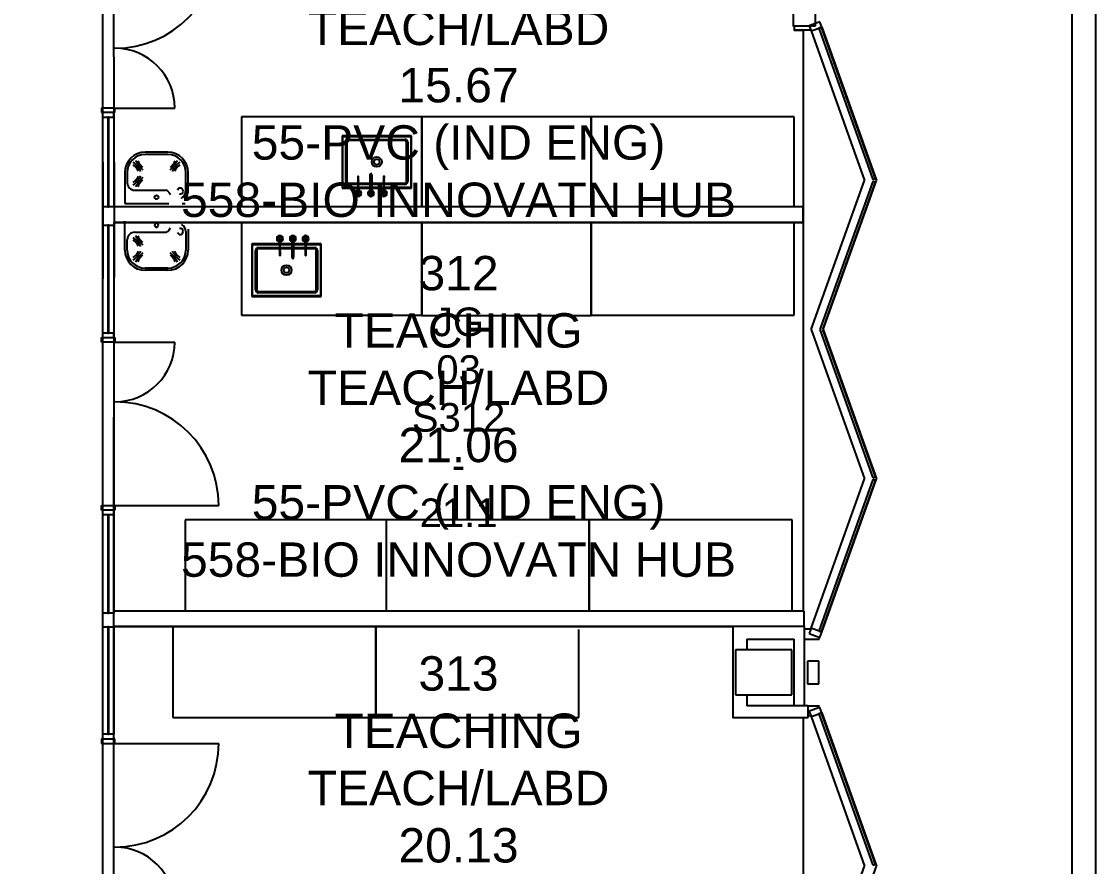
# Model space of a CAD drawing. Extents: x 15525 to 50715, y -3252 to 56414.
# Drawn here: x 41064 to 50586, y 6281 to 13775 of the extents above; entities that cross this region are included whole.
import ezdxf

# ---------------------------------------------------------------- set-up
doc = ezdxf.new("R2010")
doc.units = 0
doc.header["$MEASUREMENT"] = 0
for name, color, linetype in [('A-Column__Concrete', 7, 'CONTINUOUS'), ('A-Door', 252, 'CONTINUOUS'), ('A-Furniture', 252, 'CONTINUOUS'), ('A-Wall__Brick', 7, 'CONTINUOUS'), ('A-Wall__Stud', 252, 'CONTINUOUS'), ('A-Window', 7, 'CONTINUOUS'), ('H-Fixtures__Sink', 252, 'CONTINUOUS'), ('RM$', 7, 'CONTINUOUS'), ('RM$TXT', 4, 'CONTINUOUS'), ('SU$', 12, 'CONTINUOUS'), ('SU$TXT', 12, 'CONTINUOUS')]:
    doc.layers.add(name, color=color, linetype=linetype)
doc.styles.add('Arial', font='arial.ttf')

msp = doc.modelspace()

# ---------------------------------------------------------------- linework, layer by layer
at = {"layer": 'A-Column__Concrete'}
for p, q in [((47393.6, 8202.1), (47393.6, 7802.1)), ((47893.6, 8202.1), (47393.6, 8202.1)), ((47893.6, 7802.1), (47893.6, 8202.1)), ((48133.6, 8102.1), (48033.6, 8102.1)), ((48033.6, 8102.1), (48033.6, 7902.1)), ((48133.6, 7902.1), (48133.6, 8102.1)), ((48033.6, 7902.1), (48133.6, 7902.1)), ((47393.6, 7802.1), (47893.6, 7802.1))]:
    msp.add_line(p, q, dxfattribs=at)
at = {"layer": 'A-Door'}
for p, q in [((41774.6, 13007.1), (41774.6, 12967.1)), ((41892.6, 13007.1), (41774.6, 13007.1)), ((41774.6, 12967.1), (41783.6, 12967.1)), ((41883.6, 12967.1), (41892.6, 12967.1)), ((41892.6, 13007.1), (42422.6, 13007.1)), ((41892.6, 12967.1), (41892.6, 13007.1)), ((41774.6, 10971.9), (41783.6, 10971.9)), ((41774.6, 10931.9), (41774.6, 10971.9)), ((41883.6, 10971.9), (41892.6, 10971.9)), ((41892.6, 10971.9), (41892.6, 10931.9)), ((41892.6, 10931.9), (41774.6, 10931.9)), ((41892.6, 10931.9), (42422.6, 10931.9)), ((41774.6, 9441.9), (41774.6, 9481.9)), ((41774.6, 9481.9), (41892.6, 9481.9)), ((41783.6, 9441.9), (41774.6, 9441.9)), ((41892.6, 9441.9), (41883.6, 9441.9)), ((41892.6, 9481.9), (42812.6, 9481.9)), ((41892.6, 9481.9), (41892.6, 9441.9)), ((41783.6, 7413.1), (41774.6, 7413.1)), ((41774.6, 7413.1), (41774.6, 7373.1)), ((41774.6, 7373.1), (41892.6, 7373.1)), ((41892.6, 7413.1), (41883.6, 7413.1)), ((41892.6, 7373.1), (41892.6, 7413.1)), ((41892.6, 7373.1), (42812.6, 7373.1))]:
    msp.add_line(p, q, dxfattribs=at)
at = {"layer": 'A-Door', "color": 252}
for centre, radius, start, end in [((41892.6, 14457.1), 920, 270, 0), ((41892.6, 13007.1), 530, 0, 90), ((41892.6, 10931.9), 530, 270, 0), ((41892.6, 9481.9), 920, 0, 90), ((41892.6, 7373.1), 920, 270, 0), ((41892.6, 5923.1), 530, 0, 90)]:
    msp.add_arc(centre, radius, start, end, dxfattribs=at)
at = {"layer": 'A-Furniture'}
for p, q in [((47993.6, 13682.1), (47993.6, 8546.1)), ((44613.6, 12929.6), (43013.6, 12929.6)), ((43013.6, 12929.6), (43013.6, 12131.1)), ((46113.6, 12929.6), (44613.6, 12929.6)), ((44613.6, 12929.6), (44613.6, 12131.1)), ((44613.6, 12131.1), (44613.6, 12929.6)), ((47913.6, 12929.6), (46113.6, 12929.6)), ((46113.6, 12929.6), (46113.6, 12131.1)), ((46113.6, 12131.1), (46113.6, 12929.6)), ((47913.6, 12131.1), (47913.6, 12929.6)), ((43013.6, 11993.1), (43013.6, 11169.6)), ((44613.6, 11993.1), (44613.6, 11168.1)), ((44613.6, 11169.6), (44613.6, 11993.1)), ((46113.6, 11993.1), (46113.6, 11169.6)), ((46113.6, 11168.1), (46113.6, 11993.1)), ((47913.6, 11169.6), (47913.6, 11993.1)), ((43013.6, 11169.6), (44613.6, 11169.6)), ((44613.6, 11168.1), (46113.6, 11168.1)), ((46113.6, 11169.6), (47913.6, 11169.6)), ((44316, 9356.1), (42516, 9356.1)), ((42516, 9356.1), (42516, 8546.1)), ((47896, 9356.1), (44296, 9356.1)), ((44296, 9356.1), (44296, 8546.1)), ((46096, 8546.1), (46096, 9356.1)), ((46096, 9352.1), (46096, 8546.1)), ((47896, 8546.1), (47896, 9356.1)), ((42406, 8408.1), (42406, 7602.1)), ((44206, 8408.1), (44206, 7602.1)), ((44206, 7602.1), (44206, 8408.1)), ((46006, 7602.1), (46006, 8382.1)), ((42406, 7602.1), (44206, 7602.1)), ((44206, 7602.1), (46006, 7602.1)), ((47993.6, 7602.1), (47993.6, 5031.1))]:
    msp.add_line(p, q, dxfattribs=at)
at = {"layer": 'A-Wall__Brick'}
for p, q in [((47906.1, 13889.6), (47906.1, 13737.1)), ((48104.1, 13737.1), (48104.1, 13842.1)), ((47906.1, 13737.1), (48104.1, 13737.1)), ((47913.6, 13737.1), (47913.6, 13697.1)), ((48061.8, 13697.1), (47913.6, 13697.1)), ((41884.5, 12131.1), (41884.5, 11993.1)), ((47993.6, 12131.1), (41884.5, 12131.1)), ((47993.6, 11993.1), (47993.6, 12131.1)), ((47993.6, 11993.1), (41884.5, 11993.1)), ((48003.6, 8546.1), (41883.6, 8546.1)), ((47993.6, 8546.1), (47903.1, 8546.1)), ((48003.6, 8408.1), (48003.6, 8546.1)), ((47643.6, 8408.1), (41883.6, 8408.1)), ((48003.6, 8408.1), (45908.2, 8408.1)), ((47370.6, 8408.1), (47370.6, 7602.1)), ((48003.6, 8408.1), (48003.6, 7707.1)), ((47495.6, 8297.1), (47913.6, 8297.1)), ((47495.6, 8297.1), (47495.6, 8202.1)), ((47913.6, 7707.1), (47913.6, 8297.1)), ((47495.6, 7802.1), (47495.6, 7707.1)), ((48038.1, 7707.1), (47495.6, 7707.1)), ((48038.1, 7602.1), (48038.1, 7707.1)), ((47380.6, 7602.1), (47370.6, 7602.1)), ((47380.6, 7602.1), (48038.1, 7602.1))]:
    msp.add_line(p, q, dxfattribs=at)
at = {"layer": 'A-Wall__Brick', "extrusion": (0, 0, -1)}
for p, q in [((41883.6, 8427.1), (41883.6, 8546.1)), ((41883.6, 8407.1), (41883.6, 8447.1))]:
    msp.add_line(p, q, dxfattribs=at)
at = {"layer": 'A-Wall__Stud'}
for p, q in [((50375.8, 56414.1), (50375.8, -717.9)), ((50585.8, 56414.1), (50585.8, -917.9))]:
    msp.add_line(p, q, dxfattribs=at)
at = {"layer": 'A-Window', "extrusion": (0, 0, -1)}
for p, q in [((48141.5, 13771.2), (48047.3, 13737.6)), ((48047.3, 13737.6), (48064.1, 13690.5)), ((48064.1, 13690.5), (48158.3, 13724.1)), ((48158.3, 13724.1), (48141.5, 13771.2)), ((41883.6, 12967.1), (41783.6, 12967.1)), ((41783.6, 12967.1), (41783.6, 12927.1)), ((41883.6, 12927.1), (41883.6, 12967.1)), ((41783.6, 12927.1), (41883.6, 12927.1)), ((41884.5, 12131.1), (41784.5, 12131.1)), ((41784.5, 12131.1), (41784.5, 12031.1)), ((41784.5, 12008.1), (41784.5, 11968.1)), ((41784.5, 11968.1), (41884.5, 11968.1)), ((41883.6, 9441.9), (41783.6, 9441.9)), ((41783.6, 9441.9), (41783.6, 9401.9)), ((41883.6, 9401.9), (41883.6, 9441.9)), ((41783.6, 9401.9), (41883.6, 9401.9)), ((41883.6, 8527.1), (41783.6, 8527.1)), ((41783.6, 8527.1), (41783.6, 8427.1)), ((41783.6, 8447.1), (41783.6, 8407.1)), ((41783.6, 8407.1), (41883.6, 8407.1)), ((48064.1, 8393.7), (48047.3, 8346.6)), ((48158.3, 8360.1), (48064.1, 8393.7)), ((48047.3, 8346.6), (48141.5, 8313)), ((48141.5, 8313), (48158.3, 8360.1)), ((48141.5, 7691.2), (48047.3, 7657.6)), ((48047.3, 7657.6), (48064.1, 7610.5)), ((48064.1, 7610.5), (48158.3, 7644.1)), ((48158.3, 7644.1), (48141.5, 7691.2))]:
    msp.add_line(p, q, dxfattribs=at)
at = {"layer": 'A-Window'}
for p, q in [((48155.5, 13723.1), (48132.9, 13715.1)), ((48132.9, 13715.1), (48612.2, 12372.4)), ((48634.8, 12380.4), (48155.5, 13723.1)), ((48158.3, 13724.1), (48643.6, 12364.6)), ((48064.1, 13690.5), (48537.4, 12364.6)), ((41783.6, 12927.1), (41784.5, 12131.1)), ((41838.6, 12927.1), (41828.6, 12927.1)), ((41828.6, 12927.1), (41829.5, 12131.1)), ((41839.5, 12131.1), (41838.6, 12927.1)), ((41883.6, 12927.1), (41884.5, 12131.1)), ((48612.2, 12372.4), (48634.8, 12380.4)), ((48065.3, 11042.1), (48537.4, 12364.6)), ((48612.2, 12356.9), (48142.9, 11042.1)), ((48168.3, 11042.1), (48634.8, 12348.8)), ((48171.5, 11042.1), (48643.6, 12364.6)), ((48634.8, 12348.8), (48612.2, 12356.9)), ((41829.5, 12131.1), (41839.5, 12131.1)), ((41784.5, 12031.1), (41784.5, 12008.1)), ((41784.5, 11968.1), (41783.6, 11011.9)), ((41829.5, 11968.1), (41828.6, 11011.9)), ((41839.5, 11968.1), (41829.5, 11968.1)), ((41838.6, 11011.9), (41839.5, 11968.1)), ((41884.5, 11993.1), (41883.6, 11011.9)), ((41883.6, 11011.9), (41783.6, 11011.9)), ((41783.6, 11011.9), (41783.6, 10971.9)), ((41783.6, 10971.9), (41883.6, 10971.9)), ((41828.6, 11011.9), (41838.6, 11011.9)), ((41883.6, 10971.9), (41883.6, 11011.9)), ((48065.3, 11042.1), (48537.4, 9719.6)), ((48142.9, 11042.1), (48612.2, 9727.4)), ((48634.8, 9735.4), (48168.3, 11042.1)), ((48171.5, 11042.1), (48643.6, 9719.6)), ((48064.1, 8393.7), (48537.4, 9719.6)), ((48158.3, 8360.1), (48643.6, 9719.6)), ((48612.2, 9727.4), (48634.8, 9735.4)), ((48612.2, 9711.9), (48132.9, 8369.2)), ((48155.5, 8361.1), (48634.8, 9703.8)), ((48634.8, 9703.8), (48612.2, 9711.9)), ((41783.6, 9401.9), (41783.6, 8527.1)), ((41828.6, 9401.9), (41828.6, 8527.1)), ((41838.6, 8527.1), (41838.6, 9401.9)), ((41883.6, 9401.9), (41883.6, 8527.1)), ((41828.6, 8527.1), (41838.6, 8527.1)), ((41783.6, 8407.1), (41783.6, 7453.1)), ((41838.6, 8407.1), (41828.6, 8407.1)), ((41828.6, 8407.1), (41828.6, 7453.1)), ((41838.6, 7453.1), (41838.6, 8407.1)), ((41883.6, 8407.1), (41883.6, 7453.1)), ((48061.8, 8387.1), (48003.6, 8387.1)), ((48003.6, 8297.1), (48135.8, 8297.1)), ((48132.9, 8369.2), (48155.5, 8361.1)), ((48135.8, 8297.1), (48138.9, 8305.7)), ((48038.1, 7707.1), (48135.8, 7707.1)), ((48155.5, 7643.1), (48132.9, 7635.1)), ((48132.9, 7635.1), (48612.2, 6292.4)), ((48138.9, 7698.5), (48135.8, 7707.1)), ((48634.8, 6300.4), (48155.5, 7643.1)), ((48158.3, 7644.1), (48643.6, 6284.6)), ((48061.8, 7617.1), (48038.1, 7617.1)), ((48064.1, 7610.5), (48537.4, 6284.6)), ((41883.6, 7453.1), (41783.6, 7453.1)), ((41783.6, 7453.1), (41783.6, 7413.1)), ((41828.6, 7453.1), (41838.6, 7453.1)), ((41883.6, 7413.1), (41883.6, 7453.1)), ((41783.6, 7413.1), (41883.6, 7413.1)), ((48065.3, 4962.1), (48537.4, 6284.6)), ((48171.5, 4962.1), (48643.6, 6284.6)), ((48612.2, 6292.4), (48634.8, 6300.4))]:
    msp.add_line(p, q, dxfattribs=at)
at = {"layer": 'H-Fixtures__Sink'}
for p, q in [((43906.1, 12762.1), (43906.1, 12297.1)), ((44521.1, 12762.1), (43906.1, 12762.1)), ((44521.1, 12297.1), (44521.1, 12762.1)), ((43912.1, 12303.1), (43912.1, 12756.2)), ((43912.1, 12756.2), (44515.2, 12756.2)), ((43938.6, 12354.6), (43938.6, 12704.6)), ((43949.4, 12704.4), (43949.4, 12354.8)), ((43963.6, 12729.6), (44463.6, 12729.6)), ((44463.4, 12718.8), (43963.8, 12718.8)), ((44477.8, 12354.8), (44477.8, 12704.4)), ((44488.6, 12704.6), (44488.6, 12354.6)), ((44515.2, 12756.2), (44515.2, 12303.1)), ((42361.1, 12616.1), (42161.1, 12616.1)), ((42361.1, 12596.1), (42161.1, 12596.1)), ((41981.1, 12436.1), (41981.1, 12161.1)), ((42001.1, 12436.1), (42001.1, 12345.1)), ((42521.1, 12273.1), (42521.1, 12436.1)), ((42541.1, 12251.6), (42541.1, 12436.1)), ((44047.8, 12401.9), (44046.1, 12361.7)), ((44050.3, 12402), (44047.8, 12402)), ((44047.9, 12399.4), (44050.2, 12399.4)), ((44052.1, 12361.7), (44050.3, 12401.9)), ((44275.7, 12401.9), (44274, 12361.7)), ((44278.2, 12402), (44275.7, 12402)), ((44275.8, 12399.4), (44278.1, 12399.4)), ((44280, 12361.7), (44278.2, 12401.9)), ((43906.1, 12297.1), (44047.8, 12297.1)), ((44048.6, 12303.1), (43912.1, 12303.1)), ((44047.6, 12329.6), (43963.6, 12329.6)), ((43963.8, 12340.4), (44046.9, 12340.4)), ((44046.1, 12361.9), (44046.1, 12360.5)), ((44046.1, 12361.9), (44046.1, 12360.5)), ((44046.1, 12360.5), (44046.1, 12358.7)), ((44046.1, 12360.5), (44046.1, 12358.7)), ((44046.1, 12358.7), (44046.1, 12273.4)), ((44050.5, 12359.7), (44047.7, 12359.7)), ((44153.4, 12303.1), (44049.5, 12303.1)), ((44050.3, 12297.1), (44153.2, 12297.1)), ((44153.6, 12329.6), (44050.6, 12329.6)), ((44051.2, 12340.4), (44153.7, 12340.4)), ((44052.1, 12360.5), (44052.1, 12361.9)), ((44052.1, 12360.5), (44052.1, 12361.9)), ((44052.1, 12358.7), (44052.1, 12360.5)), ((44052.1, 12358.7), (44052.1, 12360.5)), ((44052.1, 12273.4), (44052.1, 12358.7)), ((44274.3, 12329.6), (44170.3, 12329.6)), ((44171.1, 12340.4), (44274.3, 12340.4)), ((44274.3, 12303.1), (44171.8, 12303.1)), ((44172, 12297.1), (44274.3, 12297.1)), ((44274, 12361.9), (44274, 12360.5)), ((44274, 12361.9), (44274, 12360.5)), ((44274, 12360.5), (44274, 12358.7)), ((44274, 12360.5), (44274, 12358.7)), ((44274, 12358.7), (44274, 12270.8)), ((44278.4, 12359.7), (44275.6, 12359.7)), ((44515.2, 12303.1), (44277.4, 12303.1)), ((44278.2, 12297.1), (44521.1, 12297.1)), ((44463.6, 12329.6), (44278.5, 12329.6)), ((44279.1, 12340.4), (44463.4, 12340.4)), ((44280, 12360.5), (44280, 12361.9)), ((44280, 12360.5), (44280, 12361.9)), ((44280, 12358.7), (44280, 12360.5)), ((44280, 12358.7), (44280, 12360.5)), ((44280, 12270.8), (44280, 12358.7)), ((42068.1, 12278.1), (42341.4, 12278.1)), ((42369.3, 12262.2), (42384.3, 12240.7)), ((41981.1, 12161.1), (42369.1, 12161.1)), ((42488.2, 12161.1), (42514.1, 12161.1)), ((41981.1, 11993.1), (41981.1, 12003.1)), ((41981.1, 11748.1), (41981.1, 11983.1)), ((42068.1, 11906.1), (42341.4, 11906.1)), ((42369.3, 11922.1), (42384.3, 11943.5)), ((42521.1, 11911.1), (42521.1, 11748.1)), ((42541.1, 11932.6), (42541.1, 11748.1)), ((42001.1, 11748.1), (42001.1, 11839.2)), ((43352.6, 11829.4), (43352.6, 11741.4)), ((43358.6, 11741.4), (43358.6, 11829.4)), ((43580.5, 11826.7), (43580.5, 11741.4)), ((43586.5, 11741.4), (43586.5, 11826.7)), ((43354.4, 11802.1), (43106.1, 11802.1)), ((43106.1, 11802.1), (43106.1, 11337.1)), ((43112.1, 11343.1), (43112.1, 11796.2)), ((43112.1, 11796.2), (43460.8, 11796.2)), ((43138.6, 11394.6), (43138.6, 11744.6)), ((43149.4, 11744.4), (43149.4, 11394.8)), ((43163.6, 11769.6), (43354.1, 11769.6)), ((43353.5, 11758.8), (43163.8, 11758.8)), ((43352.6, 11741.4), (43352.6, 11739.7)), ((43352.6, 11741.4), (43352.6, 11739.7)), ((43352.6, 11739.7), (43352.6, 11738.2)), ((43352.6, 11739.7), (43352.6, 11738.2)), ((43352.6, 11738.5), (43354.3, 11698.2)), ((43354.2, 11740.4), (43357, 11740.4)), ((43460.5, 11802.1), (43356.9, 11802.1)), ((43356.9, 11698.3), (43358.6, 11738.5)), ((43357.1, 11769.6), (43462.3, 11769.6)), ((43461.4, 11758.8), (43357.7, 11758.8)), ((43358.6, 11739.7), (43358.6, 11741.4)), ((43358.6, 11739.7), (43358.6, 11741.4)), ((43358.6, 11738.2), (43358.6, 11739.7)), ((43358.6, 11738.2), (43358.6, 11739.7)), ((43581.4, 11758.8), (43478.8, 11758.8)), ((43479.1, 11769.6), (43582, 11769.6)), ((43479.2, 11796.2), (43715.2, 11796.2)), ((43582.3, 11802.1), (43479.4, 11802.1)), ((43580.5, 11741.4), (43580.5, 11739.7)), ((43580.5, 11741.4), (43580.5, 11739.7)), ((43580.5, 11739.7), (43580.5, 11738.2)), ((43580.5, 11739.7), (43580.5, 11738.2)), ((43580.5, 11738.5), (43582.3, 11698.2)), ((43582.1, 11740.4), (43584.9, 11740.4)), ((43721.1, 11802.1), (43584.8, 11802.1)), ((43584.8, 11698.3), (43586.5, 11738.5)), ((43585, 11769.6), (43663.6, 11769.6)), ((43663.4, 11758.8), (43585.6, 11758.8)), ((43586.5, 11739.7), (43586.5, 11741.4)), ((43586.5, 11739.7), (43586.5, 11741.4)), ((43586.5, 11738.2), (43586.5, 11739.7)), ((43586.5, 11738.2), (43586.5, 11739.7)), ((43677.8, 11394.8), (43677.8, 11744.4)), ((43688.6, 11744.6), (43688.6, 11394.6)), ((43715.2, 11796.2), (43715.2, 11343.1)), ((43721.1, 11337.1), (43721.1, 11802.1)), ((43354.4, 11698.1), (43356.9, 11698.1)), ((43356.8, 11700.7), (43354.5, 11700.7)), ((43582.3, 11698.1), (43584.8, 11698.1)), ((43584.7, 11700.7), (43582.4, 11700.7)), ((42361.1, 11588.1), (42161.1, 11588.1)), ((42361.1, 11568.1), (42161.1, 11568.1)), ((43106.1, 11337.1), (43721.1, 11337.1)), ((43715.2, 11343.1), (43112.1, 11343.1)), ((43663.6, 11369.6), (43163.6, 11369.6)), ((43163.8, 11380.4), (43663.4, 11380.4))]:
    msp.add_line(p, q, dxfattribs=at)
at = {"layer": 'H-Fixtures__Sink', "flags": 128}
for points in [[(44153.1, 12416.6), (44153.1, 12416.6), (44153.1, 12416.4), (44153.1, 12416), (44153.1, 12415.6), (44153.1, 12415), (44153.1, 12414.3), (44153.1, 12413.4), (44153.1, 12412.5), (44153.1, 12411.4), (44153.1, 12410.1), (44153.1, 12408.8), (44153.1, 12407.3), (44153.1, 12405.7), (44153.1, 12404), (44153.1, 12402.2), (44153.1, 12400.3), (44153.1, 12398.3), (44153.1, 12396.2), (44153.1, 12393.9), (44153.1, 12391.6), (44153.1, 12389.2), (44153.1, 12386.7), (44153.1, 12384.1), (44153.1, 12381.5), (44153.1, 12378.7), (44153.1, 12375.9), (44153.1, 12373), (44153.1, 12370.1), (44153.1, 12367.1), (44153.1, 12364), (44153.1, 12360.9), (44153.1, 12357.8), (44153.1, 12354.6), (44153.1, 12351.4), (44153.1, 12348.2), (44153.1, 12344.9), (44153.1, 12341.6), (44153.1, 12338.3), (44153.1, 12335), (44153.1, 12331.7), (44153.1, 12328.4), (44153.1, 12325.1), (44153.1, 12321.9), (44153.1, 12318.6), (44153.1, 12315.4), (44153.1, 12312.2), (44153.1, 12309), (44153.1, 12305.9), (44153.1, 12302.8), (44153.1, 12299.8), (44153.1, 12296.8), (44153.1, 12293.9), (44153.1, 12291.1), (44153.1, 12288.3), (44153.1, 12285.6), (44153.1, 12283), (44153.1, 12280.4), (44153.1, 12278), (44153.1, 12275.6), (44153.1, 12273.3), (44153.1, 12271.1), (44153.1, 12269), (44153.1, 12267.1), (44153.1, 12265.2), (44153.1, 12263.4), (44153.1, 12261.8), (44153.1, 12260.3), (44153.1, 12258.9), (44153.1, 12257.6), (44153.1, 12256.4), (44153.1, 12255.4), (44153.1, 12254.4), (44153.1, 12253.7), (44153.1, 12253), (44153.1, 12252.5), (44153.1, 12252.1), (44153.1, 12251.8), (44153.1, 12251.7), (44153.1, 12251.6)], [(44172.1, 12251.6), (44172.1, 12251.7), (44172.1, 12251.9), (44172.1, 12252.2), (44172.1, 12252.7), (44172.1, 12253.3), (44172.1, 12254), (44172.1, 12254.9), (44172.1, 12255.8), (44172.1, 12256.9), (44172.1, 12258.2), (44172.1, 12259.5), (44172.1, 12261), (44172.1, 12262.5), (44172.1, 12264.2), (44172.1, 12266), (44172.1, 12268), (44172.1, 12270), (44172.1, 12272.1), (44172.1, 12274.3), (44172.1, 12276.7), (44172.1, 12279.1), (44172.1, 12281.6), (44172.1, 12284.2), (44172.1, 12286.8), (44172.1, 12289.6), (44172.1, 12292.4), (44172.1, 12295.3), (44172.1, 12298.2), (44172.1, 12301.2), (44172.1, 12304.2), (44172.1, 12307.3), (44172.1, 12310.5), (44172.1, 12313.7), (44172.1, 12316.9), (44172.1, 12320.1), (44172.1, 12323.4), (44172.1, 12326.7), (44172.1, 12329.9), (44172.1, 12333.2), (44172.1, 12336.5), (44172.1, 12339.8), (44172.1, 12343.1), (44172.1, 12346.4), (44172.1, 12349.7), (44172.1, 12352.9), (44172.1, 12356.1), (44172.1, 12359.2), (44172.1, 12362.4), (44172.1, 12365.4), (44172.1, 12368.5), (44172.1, 12371.4), (44172.1, 12374.4), (44172.1, 12377.2), (44172.1, 12380), (44172.1, 12382.7), (44172.1, 12385.3), (44172.1, 12387.9), (44172.1, 12390.3), (44172.1, 12392.7), (44172.1, 12395), (44172.1, 12397.2), (44172.1, 12399.2), (44172.1, 12401.2), (44172.1, 12403.1), (44172.1, 12404.8), (44172.1, 12406.5), (44172.1, 12408), (44172.1, 12409.4), (44172.1, 12410.7), (44172.1, 12411.9), (44172.1, 12412.9), (44172.1, 12413.8), (44172.1, 12414.6), (44172.1, 12415.3), (44172.1, 12415.8), (44172.1, 12416.2), (44172.1, 12416.5), (44172.1, 12416.6), (44172.1, 12416.6)], [(43460.5, 11848.5), (43460.5, 11848.4), (43460.5, 11848.2), (43460.5, 11847.9), (43460.5, 11847.5), (43460.5, 11846.9), (43460.5, 11846.1), (43460.5, 11845.3), (43460.5, 11844.3), (43460.5, 11843.2), (43460.5, 11842), (43460.5, 11840.6), (43460.5, 11839.2), (43460.5, 11837.6), (43460.5, 11835.9), (43460.5, 11834.1), (43460.5, 11832.2), (43460.5, 11830.2), (43460.5, 11828), (43460.5, 11825.8), (43460.5, 11823.5), (43460.5, 11821.1), (43460.5, 11818.6), (43460.5, 11816), (43460.5, 11813.3), (43460.5, 11810.6), (43460.5, 11807.8), (43460.5, 11804.9), (43460.5, 11801.9), (43460.5, 11798.9), (43460.5, 11795.9), (43460.5, 11792.8), (43460.5, 11789.7), (43460.5, 11786.5), (43460.5, 11783.3), (43460.5, 11780), (43460.5, 11776.8), (43460.5, 11773.5), (43460.5, 11770.2), (43460.5, 11766.9), (43460.5, 11763.6), (43460.5, 11760.3), (43460.5, 11757), (43460.5, 11753.7), (43460.5, 11750.5), (43460.5, 11747.3), (43460.5, 11744.1), (43460.5, 11740.9), (43460.5, 11737.8), (43460.5, 11734.7), (43460.5, 11731.7), (43460.5, 11728.7), (43460.5, 11725.8), (43460.5, 11722.9), (43460.5, 11720.2), (43460.5, 11717.5), (43460.5, 11714.8), (43460.5, 11712.3), (43460.5, 11709.8), (43460.5, 11707.4), (43460.5, 11705.2), (43460.5, 11703), (43460.5, 11700.9), (43460.5, 11698.9), (43460.5, 11697.1), (43460.5, 11695.3), (43460.5, 11693.7), (43460.5, 11692.1), (43460.5, 11690.7), (43460.5, 11689.4), (43460.5, 11688.3), (43460.5, 11687.2), (43460.5, 11686.3), (43460.5, 11685.5), (43460.5, 11684.9), (43460.5, 11684.3), (43460.5, 11683.9), (43460.5, 11683.7), (43460.5, 11683.5), (43460.5, 11683.5)], [(43479.5, 11683.5), (43479.5, 11683.6), (43479.5, 11683.8), (43479.5, 11684.1), (43479.5, 11684.6), (43479.5, 11685.1), (43479.5, 11685.9), (43479.5, 11686.7), (43479.5, 11687.7), (43479.5, 11688.8), (43479.5, 11690), (43479.5, 11691.4), (43479.5, 11692.8), (43479.5, 11694.4), (43479.5, 11696.1), (43479.5, 11697.9), (43479.5, 11699.8), (43479.5, 11701.9), (43479.5, 11704), (43479.5, 11706.2), (43479.5, 11708.5), (43479.5, 11710.9), (43479.5, 11713.4), (43479.5, 11716), (43479.5, 11718.7), (43479.5, 11721.4), (43479.5, 11724.2), (43479.5, 11727.1), (43479.5, 11730.1), (43479.5, 11733.1), (43479.5, 11736.1), (43479.5, 11739.2), (43479.5, 11742.4), (43479.5, 11745.5), (43479.5, 11748.7), (43479.5, 11752), (43479.5, 11755.2), (43479.5, 11758.5), (43479.5, 11761.8), (43479.5, 11765.1), (43479.5, 11768.4), (43479.5, 11771.7), (43479.5, 11775), (43479.5, 11778.3), (43479.5, 11781.5), (43479.5, 11784.7), (43479.5, 11787.9), (43479.5, 11791.1), (43479.5, 11794.2), (43479.5, 11797.3), (43479.5, 11800.3), (43479.5, 11803.3), (43479.5, 11806.2), (43479.5, 11809.1), (43479.5, 11811.8), (43479.5, 11814.6), (43479.5, 11817.2), (43479.5, 11819.7), (43479.5, 11822.2), (43479.5, 11824.6), (43479.5, 11826.8), (43479.5, 11829), (43479.5, 11831.1), (43479.5, 11833.1), (43479.5, 11834.9), (43479.5, 11836.7), (43479.5, 11838.3), (43479.5, 11839.9), (43479.5, 11841.3), (43479.5, 11842.6), (43479.5, 11843.7), (43479.5, 11844.8), (43479.5, 11845.7), (43479.5, 11846.5), (43479.5, 11847.1), (43479.5, 11847.7), (43479.5, 11848.1), (43479.5, 11848.3), (43479.5, 11848.5), (43479.5, 11848.5)]]:
    msp.add_lwpolyline(points, dxfattribs=at)
at = {"layer": 'H-Fixtures__Sink'}
for centre, radius in [((44213.6, 12529.6), 44.2), ((44213.6, 12529.6), 25), ((42261.1, 12216.1), 17.5), ((43413.6, 11569.6), 44.2), ((43413.6, 11569.6), 25)]:
    msp.add_circle(centre, radius, dxfattribs=at)
for centre, radius, start, end in [((43963.6, 12704.6), 25, 90, 180), ((43963.8, 12704.4), 14.4, 90, 180), ((44463.4, 12704.4), 14.4, 0, 90), ((44463.6, 12704.6), 25, 0, 90), ((42161.1, 12436.1), 180, 90, 180), ((42161.1, 12436.1), 160, 90, 180), ((42361.1, 12436.1), 180, 0, 90), ((42361.1, 12436.1), 160, 0, 90), ((41979, 12388.2), 136.3, 25.81469, 56.59573), ((41888.7, 12317.8), 266.5, 28.62519, 51.37481), ((42314.2, 12662.3), 266.5, 206.62519, 229.37481), ((42221.9, 12590.1), 136.3, 201.40427, 232.18531), ((42208.1, 12662.3), 266.5, 310.62519, 333.37481), ((42300.4, 12590.1), 136.3, 307.81469, 338.59573), ((42633.6, 12317.8), 266.5, 128.62519, 151.37481), ((42543.3, 12388.2), 136.3, 123.40427, 154.18531), ((41979, 12461.8), 136.3, 303.40427, 334.18531), ((41888.7, 12532.2), 266.5, 308.62519, 331.37481), ((42314.2, 12187.7), 266.5, 130.62519, 153.37481), ((44162.6, 12416.6), 9.5, 165, 180), ((44162.6, 12416.6), 9.5, 90, 150), ((44162.6, 12416.6), 9.5, 30, 90), ((44162.6, 12416.6), 9.5, 345, 15), ((42068.1, 12345.1), 66.9, 180, 270), ((42221.9, 12259.9), 136.3, 127.81469, 158.59573), ((42471.1, 12271.1), 26.5, 0, 161.26857), ((43963.6, 12354.6), 25, 180, 270), ((43963.8, 12354.8), 14.4, 180, 270), ((44463.4, 12354.8), 14.4, 270, 0), ((44463.6, 12354.6), 25, 270, 0), ((42337.9, 12239.6), 38.7, 35.66046, 84.674), ((42471.1, 12271.1), 26.5, 256.65347, 0), ((42448.7, 12273.1), 72.4, 297.59618, 300.21925), ((42448.7, 12273.1), 72.4, 303.05458, 0), ((44050, 12251.6), 28, 96.17777, 180), ((44050, 12251.6), 28, 180, 0), ((44049.8, 12251.6), 20, 0, 180), ((44049.8, 12251.6), 20, 180, 0), ((44049, 12251.9), 8, 0, 180), ((44049, 12251.9), 8, 0, 180), ((44049, 12251.9), 8, 180, 0), ((44049, 12251.9), 8, 180, 0), ((44050, 12251.6), 28, 0, 87.74231), ((44162.6, 12251.6), 28, 109.56803, 180), ((44162.6, 12251.6), 28, 180, 0), ((44162.6, 12251.6), 17, 123.80537, 180), ((44162.6, 12251.6), 17, 180, 0), ((44162.6, 12251.6), 9.5, 180, 195), ((44162.6, 12251.6), 9.5, 210, 270), ((44162.6, 12251.6), 9.5, 270, 330), ((44162.6, 12251.6), 9.5, 345, 0), ((44162.6, 12251.6), 28, 0, 70.15901), ((44162.6, 12251.6), 17, 0, 56.19463), ((44277.8, 12251.6), 28, 97.08971, 180), ((44277.8, 12251.6), 28, 180, 0), ((44278, 12251.6), 20, 0, 180), ((44278, 12251.6), 20, 180, 0), ((44277.5, 12251.9), 8, 0, 180), ((44277.5, 12251.9), 8, 0, 180), ((44277.5, 12251.9), 8, 180, 0), ((44277.5, 12251.9), 8, 180, 0), ((44277.8, 12251.6), 28, 0, 87.43189), ((42068.1, 11839.2), 66.9, 90, 180), ((42261.1, 11968.1), 17.5, 90.61359, 0), ((42261.1, 11968.1), 17.5, 0, 64.89024), ((42337.9, 11944.7), 38.7, 275.326, 324.33954), ((42471.1, 11913.1), 26.5, 198.73143, 0), ((42471.1, 11913.1), 26.5, 0, 103.34653), ((42448.7, 11911.1), 72.4, 59.78075, 62.40382), ((42448.7, 11911.1), 72.4, 0, 56.94542), ((41979, 11722.5), 136.3, 25.81469, 56.59573), ((41888.7, 11652), 266.5, 28.62519, 51.37481), ((42314.2, 11996.6), 266.5, 206.62519, 229.37481), ((42221.9, 11924.4), 136.3, 201.40427, 232.18531), ((43354.8, 11848.5), 28, 0, 180), ((43354.8, 11848.5), 28, 180, 267.43189), ((43354.6, 11848.5), 20, 0, 180), ((43354.6, 11848.5), 20, 180, 0), ((43355, 11848.3), 8, 0, 180), ((43355, 11848.3), 8, 0, 180), ((43355, 11848.3), 8, 180, 0), ((43355, 11848.3), 8, 180, 0), ((43354.8, 11848.5), 28, 275.86734, 0), ((43470, 11848.5), 28, 0, 180), ((43470, 11848.5), 28, 180, 250.15901), ((43470, 11848.5), 17, 0, 180), ((43470, 11848.5), 17, 180, 236.19463), ((43470, 11848.5), 9.5, 165, 180), ((43470, 11848.5), 9.5, 90, 150), ((43470, 11848.5), 9.5, 30, 90), ((43470, 11848.5), 9.5, 0, 15), ((43470, 11848.5), 28, 289.56803, 0), ((43470, 11848.5), 17, 303.80537, 0), ((43582.6, 11848.5), 28, 0, 180), ((43582.6, 11848.5), 28, 180, 267.74231), ((43582.8, 11848.5), 20, 0, 180), ((43582.8, 11848.5), 20, 180, 0), ((43583.6, 11848.3), 8, 0, 180), ((43583.6, 11848.3), 8, 0, 180), ((43583.6, 11848.3), 8, 180, 0), ((43583.6, 11848.3), 8, 180, 0), ((43582.6, 11848.5), 28, 276.17777, 0), ((42161.1, 11748.1), 180, 180, 270), ((42161.1, 11748.1), 160, 180, 270), ((41979, 11796), 136.3, 303.40427, 334.18531), ((41888.7, 11866.5), 266.5, 308.62519, 331.37481), ((42314.2, 11521.9), 266.5, 130.62519, 153.37481), ((42361.1, 11748.1), 160, 270, 0), ((42361.1, 11748.1), 180, 270, 0), ((42208.1, 11521.9), 266.5, 26.62519, 49.37481), ((42633.6, 11866.5), 266.5, 208.62519, 231.37481), ((42543.3, 11796), 136.3, 205.81469, 236.59573), ((43163.6, 11744.6), 25, 90, 180), ((43163.8, 11744.4), 14.4, 90, 180), ((43663.4, 11744.4), 14.4, 0, 90), ((43663.6, 11744.6), 25, 0, 90), ((42221.9, 11594.1), 136.3, 127.81469, 158.59573), ((42300.4, 11594.1), 136.3, 21.40427, 52.18531), ((43470, 11683.5), 9.5, 165, 195), ((43470, 11683.5), 9.5, 210, 270), ((43470, 11683.5), 9.5, 270, 330), ((43470, 11683.5), 9.5, 345, 0), ((43163.6, 11394.6), 25, 180, 270), ((43163.8, 11394.8), 14.4, 180, 270), ((43663.4, 11394.8), 14.4, 270, 0), ((43663.6, 11394.6), 25, 270, 0)]:
    msp.add_arc(centre, radius, start, end, dxfattribs=at)
for centre, major_axis, ratio, start_param, end_param in [((44049.1, 12361.9), (3, 0), 0.707107, 2.094395, 4.712389), ((44049.1, 12361.9), (3, 0), 0.707107, 2.094395, 4.712389), ((44049.1, 12358.7), (3, 0), 0.422618, 2.094395, 4.712389), ((44049.1, 12358.7), (3, 0), 0.422618, 2.094395, 4.712389), ((44049.1, 12358.7), (3, 0), 0.422618, 2.094395, 4.712389), ((44049.1, 12361.6), (3.02, 0), 0.707107, 1.982543, 4.230739), ((44049.1, 12361.9), (3, 0), 0.707107, 4.712389, 7.330383), ((44049.1, 12361.9), (3, 0), 0.707107, 4.712389, 7.330383), ((44049.1, 12358.7), (3, 0), 0.422618, 4.712389, 7.330383), ((44049.1, 12358.7), (3, 0), 0.422618, 4.712389, 7.330383), ((44049.1, 12358.7), (-3, 0), 0.422618, 1.570796, 4.18879), ((44049.1, 12361.6), (3.02, 0), 0.707107, 0.034952, 1.15905), ((44049.1, 12361.6), (3.02, 0), 0.707107, 5.194039, 6.316246), ((44277, 12361.9), (3, 0), 0.707107, 2.094395, 4.712389), ((44277, 12361.9), (3, 0), 0.707107, 2.094395, 4.712389), ((44277, 12358.7), (3, 0), 0.422618, 2.094395, 4.712389), ((44277, 12358.7), (3, 0), 0.422618, 2.094395, 4.712389), ((44277, 12358.7), (3, 0), 0.422618, 2.094395, 4.712389), ((44277, 12361.6), (3.02, 0), 0.707107, 1.982543, 4.230739), ((44277, 12361.9), (3, 0), 0.707107, 4.712389, 7.330383), ((44277, 12361.9), (3, 0), 0.707107, 4.712389, 7.330383), ((44277, 12358.7), (3, 0), 0.422618, 4.712389, 7.330383), ((44277, 12358.7), (3, 0), 0.422618, 4.712389, 7.330383), ((44277, 12358.7), (-3, 0), 0.422618, 1.570796, 4.18879), ((44277, 12361.6), (3.02, 0), 0.707107, 0.034952, 1.15905), ((44277, 12361.6), (3.02, 0), 0.707107, 5.194039, 6.316246), ((43355.6, 11741.4), (-3, 0), 0.422618, 4.712389, 7.330383), ((43355.6, 11741.4), (-3, 0), 0.422618, 4.712389, 7.330383), ((43355.6, 11738.2), (-3, 0), 0.707107, 4.712389, 7.330383), ((43355.6, 11738.2), (-3, 0), 0.707107, 4.712389, 7.330383), ((43355.6, 11741.4), (3, 0), 0.422618, 1.570796, 4.18879), ((43355.6, 11738.5), (-3.02, 0), 0.707107, 5.194039, 6.316246), ((43355.6, 11738.5), (-3.02, 0), 0.707107, 0.034952, 1.15905), ((43355.6, 11741.4), (-3, 0), 0.422618, 2.094395, 4.712389), ((43355.6, 11741.4), (-3, 0), 0.422618, 2.094395, 4.712389), ((43355.6, 11741.4), (-3, 0), 0.422618, 2.094395, 4.712389), ((43355.6, 11738.2), (-3, 0), 0.707107, 2.094395, 4.712389), ((43355.6, 11738.2), (-3, 0), 0.707107, 2.094395, 4.712389), ((43355.6, 11738.5), (-3.02, 0), 0.707107, 1.982543, 4.230739), ((43583.5, 11741.4), (-3, 0), 0.422618, 4.712389, 7.330383), ((43583.5, 11741.4), (-3, 0), 0.422618, 4.712389, 7.330383), ((43583.5, 11741.4), (3, 0), 0.422618, 1.570796, 4.18879), ((43583.5, 11738.2), (-3, 0), 0.707107, 4.712389, 7.330383), ((43583.5, 11738.2), (-3, 0), 0.707107, 4.712389, 7.330383), ((43583.5, 11738.5), (-3.02, 0), 0.707107, 5.194039, 6.316246), ((43583.5, 11738.5), (-3.02, 0), 0.707107, 0.034952, 1.15905), ((43583.5, 11741.4), (-3, 0), 0.422618, 2.094395, 4.712389), ((43583.5, 11741.4), (-3, 0), 0.422618, 2.094395, 4.712389), ((43583.5, 11741.4), (-3, 0), 0.422618, 2.094395, 4.712389), ((43583.5, 11738.2), (-3, 0), 0.707107, 2.094395, 4.712389), ((43583.5, 11738.2), (-3, 0), 0.707107, 2.094395, 4.712389), ((43583.5, 11738.5), (-3.02, 0), 0.707107, 1.982543, 4.230739)]:
    msp.add_ellipse(centre, major_axis=major_axis, ratio=ratio, start_param=start_param, end_param=end_param, dxfattribs=at)
for points in [[(44047.9, 12389.7), (44047.9, 12390.3), (44047.8, 12391.6), (44047.8, 12394.1), (44047.7, 12396.7), (44047.8, 12399.1), (44047.8, 12400.9), (44047.7, 12402), (44047.8, 12402.1), (44047.9, 12401.2), (44047.9, 12400.1), (44047.9, 12399.4)], [(44047.7, 12359.7), (44047.9, 12364.7), (44048.2, 12374.7), (44048.1, 12384.7), (44047.9, 12389.7)], [(44047.9, 12399.4), (44048, 12396.2), (44048.1, 12393), (44048.1, 12389.7)], [(44050, 12389.7), (44050, 12393), (44050.1, 12396.2), (44050.2, 12399.4)], [(44050.2, 12389.7), (44050, 12384.7), (44049.9, 12374.7), (44050.2, 12364.7), (44050.5, 12359.7)], [(44050.2, 12399.4), (44050.2, 12400.1), (44050.2, 12401.2), (44050.3, 12402.1), (44050.3, 12402), (44050.3, 12400.9), (44050.3, 12399.1), (44050.3, 12396.7), (44050.3, 12394.1), (44050.2, 12391.6), (44050.2, 12390.3), (44050.2, 12389.7)], [(44275.6, 12359.7), (44275.9, 12364.7), (44276.1, 12374.7), (44276, 12384.7), (44275.8, 12389.7)], [(44275.8, 12389.7), (44275.8, 12390.3), (44275.7, 12391.6), (44275.7, 12394.1), (44275.6, 12396.7), (44275.7, 12399.1), (44275.7, 12400.9), (44275.7, 12402), (44275.7, 12402.1), (44275.8, 12401.2), (44275.8, 12400.1), (44275.8, 12399.4)], [(44275.8, 12399.4), (44275.9, 12396.2), (44276, 12393), (44276, 12389.7)], [(44277.9, 12389.7), (44277.9, 12393), (44278, 12396.2), (44278.1, 12399.4)], [(44278.1, 12389.7), (44277.9, 12384.7), (44277.8, 12374.7), (44278.1, 12364.7), (44278.4, 12359.7)], [(44278.1, 12399.4), (44278.1, 12400.1), (44278.1, 12401.2), (44278.2, 12402.1), (44278.2, 12402), (44278.2, 12400.9), (44278.2, 12399.1), (44278.2, 12396.7), (44278.2, 12394.1), (44278.2, 12391.6), (44278.1, 12390.3), (44278.1, 12389.7)], [(44050.1, 12369.2), (44050.1, 12371.7), (44050, 12374.2), (44050, 12376.7)], [(44278, 12369.2), (44278, 12371.7), (44277.9, 12374.2), (44277.9, 12376.7)], [(43354.5, 11710.4), (43354.7, 11715.4), (43354.8, 11725.4), (43354.5, 11735.4), (43354.2, 11740.4)], [(43354.6, 11730.9), (43354.6, 11728.4), (43354.7, 11725.9), (43354.7, 11723.4)], [(43357, 11740.4), (43356.7, 11735.4), (43356.4, 11725.4), (43356.6, 11715.4), (43356.8, 11710.4)], [(43582.4, 11710.4), (43582.6, 11715.4), (43582.7, 11725.4), (43582.4, 11735.4), (43582.1, 11740.4)], [(43582.5, 11730.9), (43582.5, 11728.4), (43582.6, 11725.9), (43582.6, 11723.4)], [(43584.9, 11740.4), (43584.6, 11735.4), (43584.3, 11725.4), (43584.5, 11715.4), (43584.7, 11710.4)], [(43354.5, 11700.7), (43354.5, 11700), (43354.4, 11698.9), (43354.4, 11698.1), (43354.3, 11698.2), (43354.4, 11699.2), (43354.4, 11701.1), (43354.3, 11703.5), (43354.3, 11706.1), (43354.4, 11708.6), (43354.5, 11709.9), (43354.5, 11710.4)], [(43354.7, 11710.4), (43354.7, 11707.2), (43354.6, 11703.9), (43354.5, 11700.7)], [(43356.8, 11700.7), (43356.7, 11703.9), (43356.6, 11707.2), (43356.5, 11710.4)], [(43356.8, 11710.4), (43356.8, 11709.9), (43356.8, 11708.6), (43356.9, 11706.1), (43356.9, 11703.5), (43356.9, 11701.1), (43356.9, 11699.2), (43356.9, 11698.2), (43356.9, 11698.1), (43356.8, 11698.9), (43356.8, 11700), (43356.8, 11700.7)], [(43582.4, 11700.7), (43582.4, 11700), (43582.3, 11698.9), (43582.3, 11698.1), (43582.2, 11698.2), (43582.3, 11699.2), (43582.3, 11701.1), (43582.2, 11703.5), (43582.3, 11706.1), (43582.3, 11708.6), (43582.4, 11709.9), (43582.4, 11710.4)], [(43582.6, 11710.4), (43582.6, 11707.2), (43582.5, 11703.9), (43582.4, 11700.7)], [(43584.7, 11700.7), (43584.6, 11703.9), (43584.5, 11707.2), (43584.4, 11710.4)], [(43584.7, 11710.4), (43584.7, 11709.9), (43584.7, 11708.6), (43584.8, 11706.1), (43584.8, 11703.5), (43584.8, 11701.1), (43584.8, 11699.2), (43584.8, 11698.2), (43584.8, 11698.1), (43584.7, 11698.9), (43584.7, 11700), (43584.7, 11700.7)]]:
    msp.add_open_spline(points, degree=3, dxfattribs=at)
for points, knots in [([(44049.1, 12358.7), (44048.6, 12358.7), (44047.5, 12358.9), (44046.6, 12359.4), (44046.1, 12360), (44046, 12360.5), (44046.1, 12360.9), (44046.5, 12361.3), (44046.9, 12361.7), (44047.4, 12361.9), (44047.6, 12362)], [0, 0, 0, 0, 0.1666667, 0.3333333, 0.4166667, 0.5, 0.5833333, 0.6666667, 0.75, 0.8333333, 0.8333333, 0.8333333, 0.8333333]), ([(44049.1, 12358.7), (44048.6, 12358.7), (44047.5, 12358.9), (44046.6, 12359.4), (44046.1, 12360), (44046, 12360.5), (44046.1, 12360.9), (44046.5, 12361.3), (44046.9, 12361.7), (44047.4, 12361.9), (44047.6, 12362)], [0, 0, 0, 0, 0.1666667, 0.3333333, 0.4166667, 0.5, 0.5833333, 0.6666667, 0.75, 0.8333333, 0.8333333, 0.8333333, 0.8333333]), ([(44050.6, 12362), (44051, 12361.8), (44051.6, 12361.5), (44052, 12360.9), (44052.1, 12360.5), (44052, 12360), (44051.7, 12359.6), (44051.2, 12359.2), (44050.6, 12358.9), (44049.9, 12358.7), (44049.3, 12358.7), (44049.1, 12358.7)], [0.1666667, 0.1666667, 0.1666667, 0.1666667, 0.3333333, 0.4166667, 0.5, 0.5833333, 0.6666667, 0.75, 0.8333333, 0.9166667, 1, 1, 1, 1]), ([(44050.6, 12362), (44051, 12361.8), (44051.6, 12361.5), (44052, 12360.9), (44052.1, 12360.5), (44052, 12360), (44051.7, 12359.6), (44051.2, 12359.2), (44050.6, 12358.9), (44049.9, 12358.7), (44049.3, 12358.7), (44049.1, 12358.7)], [0.1666667, 0.1666667, 0.1666667, 0.1666667, 0.3333333, 0.4166667, 0.5, 0.5833333, 0.6666667, 0.75, 0.8333333, 0.9166667, 1, 1, 1, 1]), ([(44277, 12358.7), (44276.5, 12358.7), (44275.4, 12358.9), (44274.5, 12359.4), (44274.1, 12360), (44274, 12360.5), (44274.1, 12360.9), (44274.4, 12361.3), (44274.8, 12361.7), (44275.3, 12361.9), (44275.5, 12362)], [0, 0, 0, 0, 0.1666667, 0.3333333, 0.4166667, 0.5, 0.5833333, 0.6666667, 0.75, 0.8333333, 0.8333333, 0.8333333, 0.8333333]), ([(44277, 12358.7), (44276.5, 12358.7), (44275.4, 12358.9), (44274.5, 12359.4), (44274.1, 12360), (44274, 12360.5), (44274.1, 12360.9), (44274.4, 12361.3), (44274.8, 12361.7), (44275.3, 12361.9), (44275.5, 12362)], [0, 0, 0, 0, 0.1666667, 0.3333333, 0.4166667, 0.5, 0.5833333, 0.6666667, 0.75, 0.8333333, 0.8333333, 0.8333333, 0.8333333]), ([(44278.5, 12362), (44278.9, 12361.8), (44279.5, 12361.5), (44279.9, 12360.9), (44280, 12360.5), (44279.9, 12360), (44279.6, 12359.6), (44279.1, 12359.2), (44278.5, 12358.9), (44277.8, 12358.7), (44277.2, 12358.7), (44277, 12358.7)], [0.1666667, 0.1666667, 0.1666667, 0.1666667, 0.3333333, 0.4166667, 0.5, 0.5833333, 0.6666667, 0.75, 0.8333333, 0.9166667, 1, 1, 1, 1]), ([(44278.5, 12362), (44278.9, 12361.8), (44279.5, 12361.5), (44279.9, 12360.9), (44280, 12360.5), (44279.9, 12360), (44279.6, 12359.6), (44279.1, 12359.2), (44278.5, 12358.9), (44277.8, 12358.7), (44277.2, 12358.7), (44277, 12358.7)], [0.1666667, 0.1666667, 0.1666667, 0.1666667, 0.3333333, 0.4166667, 0.5, 0.5833333, 0.6666667, 0.75, 0.8333333, 0.9166667, 1, 1, 1, 1]), ([(43354.1, 11738.2), (43353.6, 11738.3), (43353.1, 11738.7), (43352.7, 11739.2), (43352.6, 11739.7), (43352.7, 11740.1), (43353, 11740.6), (43353.4, 11740.9), (43354.1, 11741.2), (43354.8, 11741.4), (43355.3, 11741.4), (43355.6, 11741.4)], [0.1666667, 0.1666667, 0.1666667, 0.1666667, 0.3333333, 0.4166667, 0.5, 0.5833333, 0.6666667, 0.75, 0.8333333, 0.9166667, 1, 1, 1, 1]), ([(43354.1, 11738.2), (43353.6, 11738.3), (43353.1, 11738.7), (43352.7, 11739.2), (43352.6, 11739.7), (43352.7, 11740.1), (43353, 11740.6), (43353.4, 11740.9), (43354.1, 11741.2), (43354.8, 11741.4), (43355.3, 11741.4), (43355.6, 11741.4)], [0.1666667, 0.1666667, 0.1666667, 0.1666667, 0.3333333, 0.4166667, 0.5, 0.5833333, 0.6666667, 0.75, 0.8333333, 0.9166667, 1, 1, 1, 1]), ([(43355.6, 11741.4), (43356.1, 11741.4), (43357.2, 11741.3), (43358.1, 11740.7), (43358.5, 11740.1), (43358.6, 11739.7), (43358.5, 11739.2), (43358.2, 11738.8), (43357.7, 11738.4), (43357.3, 11738.3), (43357.1, 11738.2)], [0, 0, 0, 0, 0.1666667, 0.3333333, 0.4166667, 0.5, 0.5833333, 0.6666667, 0.75, 0.8333333, 0.8333333, 0.8333333, 0.8333333]), ([(43355.6, 11741.4), (43356.1, 11741.4), (43357.2, 11741.3), (43358.1, 11740.7), (43358.5, 11740.1), (43358.6, 11739.7), (43358.5, 11739.2), (43358.2, 11738.8), (43357.7, 11738.4), (43357.3, 11738.3), (43357.1, 11738.2)], [0, 0, 0, 0, 0.1666667, 0.3333333, 0.4166667, 0.5, 0.5833333, 0.6666667, 0.75, 0.8333333, 0.8333333, 0.8333333, 0.8333333]), ([(43582, 11738.2), (43581.5, 11738.3), (43581, 11738.7), (43580.6, 11739.2), (43580.5, 11739.7), (43580.6, 11740.1), (43580.9, 11740.6), (43581.4, 11740.9), (43582, 11741.2), (43582.7, 11741.4), (43583.2, 11741.4), (43583.5, 11741.4)], [0.1666667, 0.1666667, 0.1666667, 0.1666667, 0.3333333, 0.4166667, 0.5, 0.5833333, 0.6666667, 0.75, 0.8333333, 0.9166667, 1, 1, 1, 1]), ([(43582, 11738.2), (43581.5, 11738.3), (43581, 11738.7), (43580.6, 11739.2), (43580.5, 11739.7), (43580.6, 11740.1), (43580.9, 11740.6), (43581.4, 11740.9), (43582, 11741.2), (43582.7, 11741.4), (43583.2, 11741.4), (43583.5, 11741.4)], [0.1666667, 0.1666667, 0.1666667, 0.1666667, 0.3333333, 0.4166667, 0.5, 0.5833333, 0.6666667, 0.75, 0.8333333, 0.9166667, 1, 1, 1, 1]), ([(43583.5, 11741.4), (43584, 11741.4), (43585.1, 11741.3), (43586, 11740.7), (43586.4, 11740.1), (43586.5, 11739.7), (43586.4, 11739.2), (43586.1, 11738.8), (43585.6, 11738.4), (43585.2, 11738.3), (43585, 11738.2)], [0, 0, 0, 0, 0.1666667, 0.3333333, 0.4166667, 0.5, 0.5833333, 0.6666667, 0.75, 0.8333333, 0.8333333, 0.8333333, 0.8333333]), ([(43583.5, 11741.4), (43584, 11741.4), (43585.1, 11741.3), (43586, 11740.7), (43586.4, 11740.1), (43586.5, 11739.7), (43586.4, 11739.2), (43586.1, 11738.8), (43585.6, 11738.4), (43585.2, 11738.3), (43585, 11738.2)], [0, 0, 0, 0, 0.1666667, 0.3333333, 0.4166667, 0.5, 0.5833333, 0.6666667, 0.75, 0.8333333, 0.8333333, 0.8333333, 0.8333333])]:
    msp.add_open_spline(points, degree=3, knots=knots, dxfattribs=at)
at = {"layer": 'RM$', "flags": 128}
for points in [[(32418.6, 13567.1), (39806.6, 13567.1), (39806.6, 14790.2), (41783.6, 14790.2), (41783.6, 1522.1), (40230, 1522.1), (40230, 5523.1), (39468.6, 5523.1), (39468.6, 6477.1), (40230, 6477.1), (40230, 11527.1), (34178.6, 11527.1), (34074.6, 11527.1), (34074.6, 10997.1), (30712.6, 10997.1), (30712.6, 13577.1), (32418.6, 13577.1)], [(41883.6, 14790.2), (47381.1, 14790.2), (47381.1, 13882.1), (47906.1, 13882.1), (47906.1, 13737.1), (47913.6, 13737.1), (47913.6, 13697.1), (47993.9, 13697.1), (47993.6, 13682.1), (47993.6, 12131.1), (41884.5, 12131.1)], [(41884.5, 11993.1), (47993.6, 11993.1), (47993.6, 8546.1), (41883.6, 8546.1)], [(41883.6, 8408.1), (47370.6, 8408.1), (47370.6, 7602.1), (47993.6, 7602.1), (47993.6, 5031.1), (41883.6, 5031.1)]]:
    msp.add_lwpolyline(points, close=True, dxfattribs=at)
at = {"layer": 'SU$'}
msp.add_lwpolyline([(41884.5, 11993.1), (47993.6, 11993.1), (47993.6, 8546.1), (41884.5, 8546.1)], close=True, dxfattribs=at)

# ---------------------------------------------------------------- texts
at = {"layer": 'RM$TXT', "char_height": 304.8, "attachment_point": 8, "style": 'Arial'}
for s, insert in [('311^M^JTEACHING^M^JTEACH/LABD^M^J15.67^M^J55-PVC (IND ENG)^M^J558-BIO INNOVATN HUB^M^J', (44938.8, 12037)), ('312^M^JTEACHING^M^JTEACH/LABD^M^J21.06^M^J55-PVC (IND ENG)^M^J558-BIO INNOVATN HUB^M^J', (44938.6, 8846)), ('313^M^JTEACHING^M^JTEACH/LABD^M^J20.13^M^J55-PVC (IND ENG)^M^J558-BIO INNOVATN HUB^M^J', (44938.6, 5296))]:
    msp.add_mtext(s, dxfattribs=dict(at, insert=insert))
at = {"layer": 'SU$TXT', "insert": (44939, 9290.6), "char_height": 254, "attachment_point": 8, "style": 'Arial'}
msp.add_mtext('JG^M^J03^M^JS312^M^J-^M^J21.1^M^J', dxfattribs=at)

doc.saveas('drawing.dxf')
